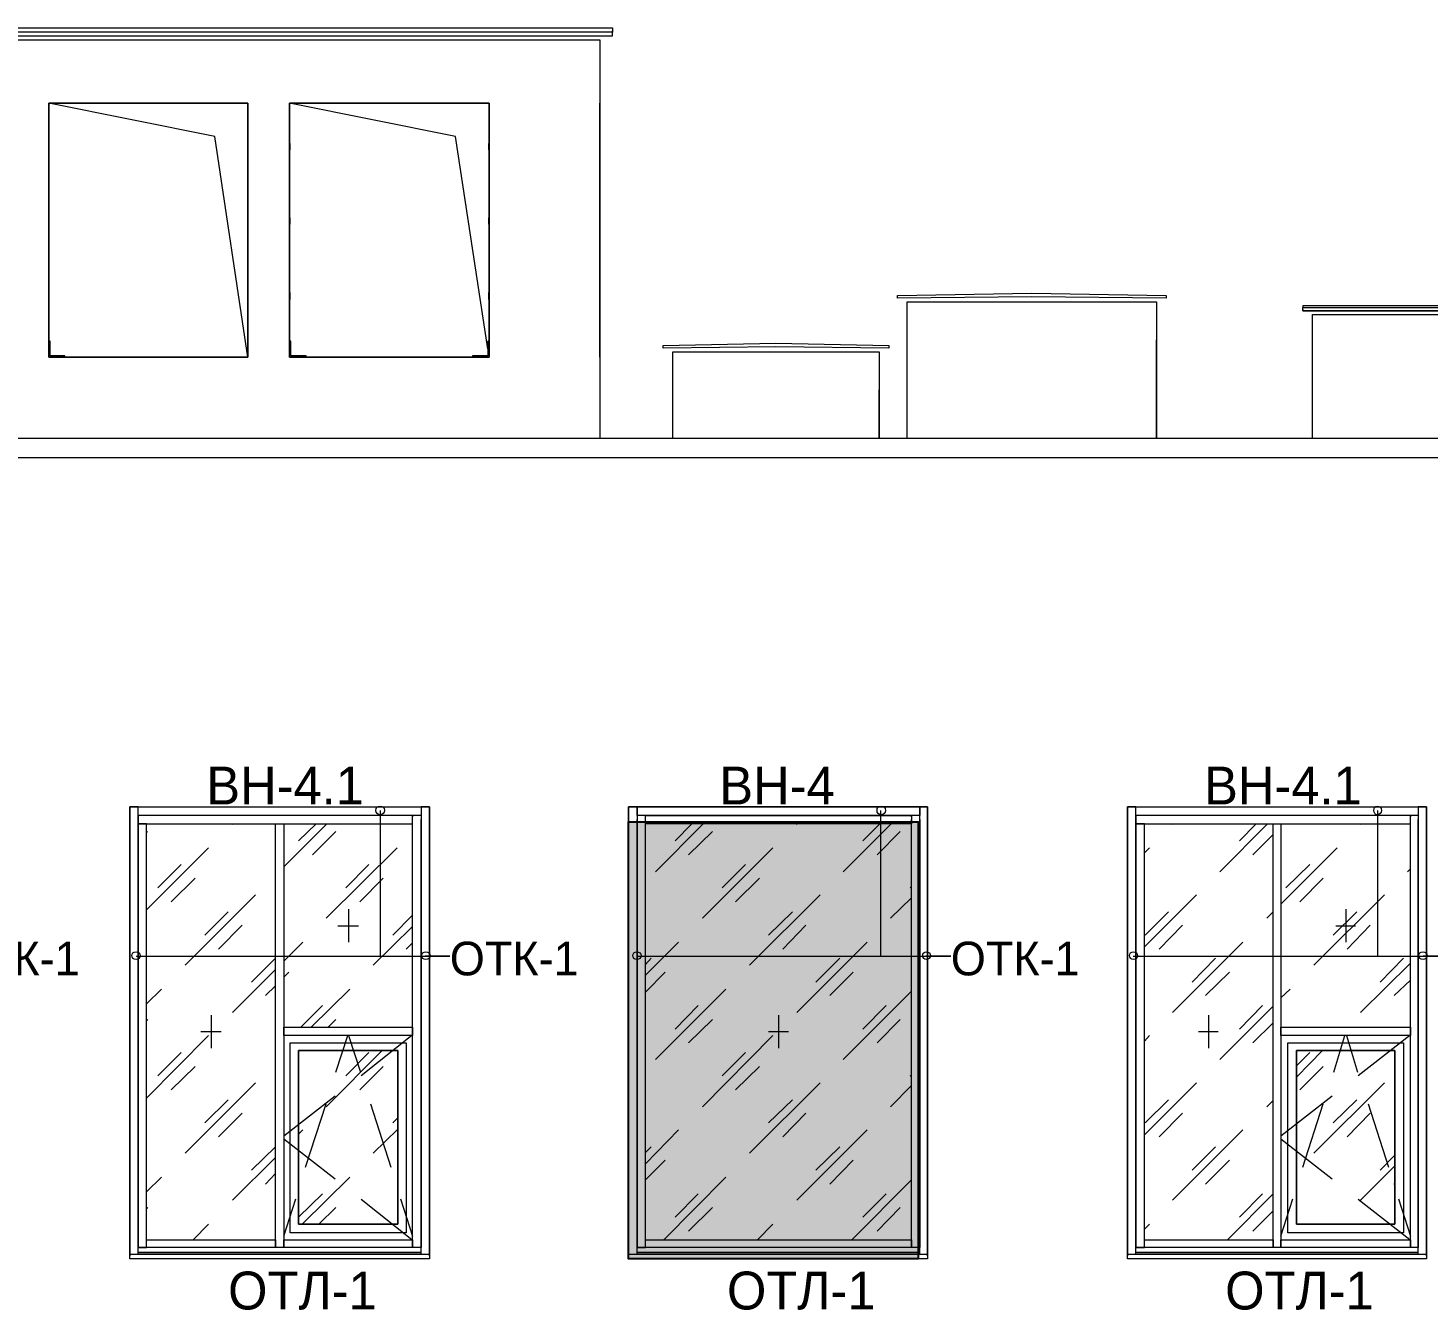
# Model space of a CAD drawing. Header units: millimetres. Extents: x 2294 to 908349, y -83289 to 219220.
# Drawn here: x 340933 to 349630, y -28474 to -20510 of the extents above; entities that cross this region are included whole.
import ezdxf

# ---------------------------------------------------------------- set-up
doc = ezdxf.new("R2010")
doc.units = ezdxf.units.MM
doc.layers.add('PDF _Геометрия', color=7, linetype='Continuous')
doc.layers.add('PDF _Текст', color=7, linetype='Continuous')

msp = doc.modelspace()

# ---------------------------------------------------------------- hatches: boundary and pattern name
at = {"transparency": 33554551}
h = msp.add_hatch(color=3, dxfattribs=at)
h.dxf.hatch_style = 1
h.paths.add_polyline_path([(344664.2, -25442.1), (346463.3, -25442.1), (346463.3, -28155.5), (344664.2, -28155.5)])

# ---------------------------------------------------------------- linework, layer by layer
msp.add_lwpolyline([(344664.2, -25442.1), (346463.3, -25442.1), (346463.3, -28155.5), (344664.2, -28155.5)], close=True)
at = {"layer": 'PDF _Геометрия', "lineweight": 9}
for points in [[(344563.7, -20535.9), (336008.5, -20535.9), (336008.5, -20509.6), (344563.7, -20509.6)], [(341062, -22555.5), (341062, -20977.4), (342299.2, -20977.4), (342299.2, -22555.5)], [(342557.1, -22555.5), (342557.1, -20977.4), (343798.7, -20977.4), (343798.7, -22555.5)], [(344485, -22555.5), (344485, -20977.4)], [(342557.1, -21226.6), (342557.1, -21265.9), (342561.5, -21265.9), (342561.5, -21226.6)], [(343798.7, -21226.6), (343794.3, -21226.6), (343794.3, -21265.9), (343798.7, -21265.9)], [(342557.1, -21690), (342557.1, -21729.3), (342561.5, -21729.3), (342561.5, -21690)], [(343798.7, -21690), (343794.3, -21690), (343794.3, -21729.3), (343798.7, -21729.3)], [(342557.1, -22153.4), (342557.1, -22197.1), (342561.5, -22197.1), (342561.5, -22153.4)], [(343798.7, -22153.4), (343794.3, -22153.4), (343794.3, -22197.1), (343798.7, -22197.1)], [(347169.1, -22157.7), (348004.1, -22170.8), (348004.1, -22188.3), (347169.1, -22179.6), (346334.2, -22188.3), (346334.2, -22170.8)], [(341162.6, -22555.5), (341162.6, -22546.8), (341070.8, -22546.8), (341070.8, -22455), (341062, -22455), (341062, -22555.5)], [(342662, -22555.5), (342662, -22546.8), (342565.9, -22546.8), (342565.9, -22455), (342557.1, -22455), (342557.1, -22555.5)], [(343693.7, -22555.5), (343798.7, -22555.5), (343798.7, -22455), (343789.9, -22455), (343789.9, -22546.8), (343693.7, -22546.8)], [(345577.9, -22468.1), (346281.7, -22481.2), (346281.7, -22498.7), (345577.9, -22490), (344878.4, -22498.7), (344878.4, -22481.2)], [(342495.9, -25401.4), (341617.2, -25401.4), (341617.2, -25453.9), (342495.9, -25453.9), (343322.1, -25453.9), (343322.1, -25401.4), (342495.9, -25401.4), (341643.5, -25401.4), (341617.2, -25401.4), (341617.2, -25349), (341643.5, -25349), (342495.9, -25349), (343348.4, -25349), (343374.6, -25349), (343374.6, -25401.4), (343348.4, -25401.4)], [(344742.9, -25349), (346474.1, -25349), (346474.1, -25401.4), (344742.9, -25401.4), (344716.7, -25401.4), (344716.7, -25349)], [(348694.8, -25401.4), (347816.1, -25401.4), (347816.1, -25453.9), (348694.8, -25453.9), (349521, -25453.9), (349521, -25401.4), (348694.8, -25401.4), (347842.4, -25401.4), (347816.1, -25401.4), (347816.1, -25349), (347842.4, -25349), (348694.8, -25349), (349542.9, -25349), (349569.1, -25349), (349569.1, -25401.4), (349542.9, -25401.4)], [(342522.2, -28085.6), (342469.7, -28085.6), (341669.7, -28085.6), (341669.7, -28037.5), (342469.7, -28037.5), (342469.7, -28085.6), (342469.7, -26743.5), (342469.7, -25453.9), (342522.2, -25453.9), (342522.2, -26743.5)], [(348716.7, -28085.6), (348668.6, -28085.6), (347868.6, -28085.6), (347868.6, -28037.5), (348668.6, -28037.5), (348668.6, -28085.6), (348668.6, -26743.5), (348668.6, -25453.9), (348716.7, -25453.9), (348716.7, -26743.5)], [(343322.1, -26769.7), (342522.2, -26769.7), (342522.2, -26717.3), (343322.1, -26717.3)], [(349521, -26769.7), (348716.7, -26769.7), (348716.7, -26717.3), (349521, -26717.3)], [(342561.5, -26813.5), (343282.8, -26813.5), (343282.8, -27993.8), (342561.5, -27993.8)], [(343282.8, -26813.5), (343282.8, -27993.8), (342561.5, -27993.8), (342561.5, -26813.5)], [(343230.3, -26861.5), (342614, -26861.5), (342614, -27941.3), (343230.3, -27941.3)], [(342614, -27941.3), (342614, -26861.5), (343230.3, -26861.5), (343230.3, -27941.3)], [(348760.4, -26813.5), (349477.3, -26813.5), (349477.3, -27993.8), (348760.4, -27993.8)], [(349477.3, -26813.5), (349477.3, -27993.8), (348760.4, -27993.8), (348760.4, -26813.5)], [(349424.9, -26861.5), (348812.8, -26861.5), (348812.8, -27941.3), (349424.9, -27941.3)], [(348812.8, -27941.3), (348812.8, -26861.5), (349424.9, -26861.5), (349424.9, -27941.3)], [(343322.1, -28085.6), (342522.2, -28085.6), (342522.2, -28037.5), (343322.1, -28037.5)], [(346421.6, -28085.6), (344769.1, -28085.6), (344769.1, -28037.5), (346421.6, -28037.5)], [(349521, -28085.6), (348716.7, -28085.6), (348716.7, -28037.5), (349521, -28037.5)]]:
    msp.add_lwpolyline(points, close=True, dxfattribs=at)
for points in [[(336008.5, -20535.9), (336008.5, -20557.7), (344563.7, -20557.7), (344563.7, -20527.1)], [(336087.2, -21843), (336087.2, -20584), (344375.7, -20584), (344485, -20584), (344485, -23058.3), (344939.6, -23058.3), (344939.6, -22520.6), (346111.2, -22520.6), (346220.5, -22520.6), (346220.5, -23058.3), (346220.5, -22756.6)], [(337355, -20557.7), (344563.7, -20557.7), (344563.7, -20535.9)], [(341162.6, -22555.5), (342299.2, -22555.5), (342299.2, -20977.4), (341062, -20977.4), (341062, -22455)], [(342299.2, -22555.5), (342093.7, -21182.9), (341062, -20977.4)], [(343798.7, -21226.6), (343798.7, -20977.4), (342557.1, -20977.4), (342557.1, -21226.6)], [(343789.9, -22503.1), (343588.8, -21182.9), (342557.1, -20977.4)], [(342557.1, -21265.9), (342557.1, -21690)], [(343798.7, -21690), (343798.7, -21265.9)], [(342557.1, -21729.3), (342557.1, -22153.4)], [(343798.7, -22153.4), (343798.7, -21729.3)], [(342557.1, -22197.1), (342557.1, -22455)], [(343798.7, -22455), (343798.7, -22197.1)], [(346220.5, -23058.3), (346395.4, -23058.3), (346395.4, -22210.2), (347833.6, -22210.2), (347942.9, -22210.2), (347942.9, -23058.3), (347942.9, -22446.2)], [(348852.2, -22258.3), (348852.2, -22267), (348852.2, -22245.2), (350793.2, -22245.2), (350793.2, -22236.4), (350364.8, -22236.4), (350364.8, -22240.8), (350006.3, -22240.8), (350006.3, -22236.4), (348852.2, -22236.4), (348852.2, -22245.2)], [(347942.9, -23058.3), (348913.4, -23058.3), (348913.4, -22288.9), (350622.7, -22288.9), (350732, -22288.9), (350732, -23058.3)], [(348852.2, -22267), (350793.2, -22267), (348852.2, -22267)], [(342662, -22555.5), (343693.7, -22555.5)], [(335811.8, -23097.6), (336432.5, -23058.3), (336463.1, -23058.3), (375969.1, -23058.3), (375969.1, -23180.7), (336463.1, -23180.7), (336463.1, -23058.3)], [(341617.2, -28129.3), (341617.2, -28059.3), (341617.2, -26743.5), (341617.2, -28085.6), (341669.7, -28085.6), (341669.7, -26743.5), (341669.7, -25453.9), (341617.2, -25453.9), (341617.2, -26743.5), (341617.2, -25427.7), (341617.2, -25349), (341564.8, -25349), (341564.8, -25427.7), (341564.8, -26743.5), (341564.8, -28059.3), (341564.8, -28138), (341564.8, -25349), (343427.1, -25349), (343427.1, -28138), (343427.1, -28059.3), (343427.1, -26743.5), (343427.1, -25427.7), (343427.1, -25349), (343374.6, -25349), (343374.6, -25427.7), (343374.6, -26743.5), (343374.6, -25427.7)], [(343121.1, -25370.8), (343121.1, -26275.7), (343553.8, -26275.7), (343400.8, -26275.7)], [(346474.1, -25427.7), (346474.1, -25349), (346522.1, -25349), (346522.1, -25427.7), (346522.1, -28059.3), (346522.1, -28138), (346522.1, -25349), (344664.2, -25349), (344664.2, -28138), (344664.2, -28059.3), (344664.2, -25427.7), (344664.2, -25349), (344716.7, -25349), (344716.7, -25427.7), (344716.7, -28085.6), (344769.1, -28085.6), (344769.1, -25427.7)], [(346229.2, -25370.8), (346229.2, -26275.7), (346666.4, -26275.7), (346513.4, -26275.7)], [(347816.1, -28129.3), (347816.1, -28059.3), (347816.1, -26743.5), (347816.1, -28085.6), (347868.6, -28085.6), (347868.6, -26743.5), (347868.6, -25453.9), (347816.1, -25453.9), (347816.1, -26743.5), (347816.1, -25427.7), (347816.1, -25349), (347763.7, -25349), (347763.7, -25427.7), (347763.7, -26743.5), (347763.7, -28059.3), (347763.7, -28138), (347763.7, -25349), (349621.6, -25349), (349621.6, -28138), (349621.6, -28059.3), (349621.6, -26743.5), (349621.6, -25427.7), (349621.6, -25349), (349569.1, -25349), (349569.1, -25427.7), (349569.1, -26743.5), (349569.1, -25427.7)], [(349315.6, -25370.8), (349315.6, -26275.7), (349748.4, -26275.7), (349599.7, -26275.7)], [(342203, -25458.3), (342207.4, -25453.9)], [(342522.2, -25720.6), (342788.8, -25453.9)], [(342614, -25558.8), (342723.2, -25453.9)], [(343322.1, -25401.4), (343322.1, -25410.2)], [(343374.6, -28129.3), (343374.6, -28059.3), (343374.6, -26743.5), (343374.6, -28085.6), (343322.1, -28085.6), (343322.1, -26743.5), (343322.1, -25427.7)], [(344716.7, -28129.3), (344716.7, -28059.3), (344716.7, -25427.7)], [(346421.6, -25410.2), (346421.6, -25401.4), (346421.6, -25453.9), (344769.1, -25453.9), (344769.1, -25401.4), (346421.6, -25401.4)], [(344769.1, -25410.2), (344769.1, -25401.4)], [(344830.3, -25751.2), (345127.6, -25453.9)], [(344952.7, -25558.8), (345057.7, -25453.9)], [(345709, -25458.3), (345709, -25453.9)], [(345997.6, -25751.2), (346294.8, -25453.9)], [(346120, -25558.8), (346224.9, -25453.9)], [(346474.1, -28129.3), (346474.1, -28059.3), (346474.1, -25427.7), (346474.1, -28085.6), (346421.6, -28085.6), (346421.6, -25427.7)], [(348043.4, -25458.3), (348047.8, -25453.9)], [(348336.3, -25751.2), (348633.6, -25453.9)], [(348458.7, -25558.8), (348563.7, -25453.9)], [(349210.7, -25458.3), (349215, -25453.9)], [(349521, -25401.4), (349521, -25410.2)], [(349569.1, -28129.3), (349569.1, -28059.3), (349569.1, -26743.5), (349569.1, -28085.6), (349521, -28085.6), (349521, -26743.5), (349521, -25427.7)], [(341669.7, -25506.3), (341678.4, -25502)], [(342701.4, -25646.2), (342845.6, -25502)], [(345035.8, -25646.2), (345184.4, -25502)], [(346207.4, -25646.2), (346351.7, -25502)], [(348541.8, -25646.2), (348668.6, -25519.5)], [(341669.7, -25987.2), (342054.4, -25602.5)], [(342784.4, -26039.7), (343226, -25602.5)], [(345123.2, -26039.7), (345560.4, -25602.5)], [(347868.6, -25633.1), (347899.2, -25602.5)], [(348716.7, -25952.3), (349066.4, -25602.5)], [(341739.6, -25851.7), (341883.9, -25707.4)], [(342906.8, -25851.7), (343051.1, -25707.4)], [(345245.6, -25851.7), (345389.9, -25707.4)], [(348747.3, -25851.7), (348895.9, -25707.4)], [(349503.6, -25751.2), (349521, -25733.7)], [(341822.7, -25939.1), (341971.3, -25790.5)], [(342994.3, -25939.1), (343138.5, -25790.5)], [(345328.7, -25939.1), (345477.3, -25790.5)], [(348834.7, -25939.1), (348979, -25790.5)], [(341910.1, -26332.6), (342347.3, -25895.4)], [(345416.1, -26332.6), (345853.3, -25895.4)], [(346290.4, -26039.7), (346421.6, -25912.9)], [(346412.9, -25851.7), (346421.6, -25843)], [(347868.6, -26218.9), (348192.1, -25895.4)], [(348922.1, -26332.6), (349359.3, -25895.4)], [(342032.5, -26144.6), (342176.8, -26000.3)], [(342924.3, -25982.9), (342924.3, -26188.3)], [(345534.2, -26144.6), (345682.8, -26000.3)], [(347873, -26144.6), (348017.2, -26000.3)], [(348629.2, -26039.7), (348668.6, -26000.3)], [(349040.2, -26144.6), (349188.8, -26000.3)], [(349118.9, -25982.9), (349118.9, -26188.3)], [(342115.6, -26232), (342264.2, -26083.4)], [(342858.8, -26087.8), (342985.5, -26087.8)], [(343199.7, -26144.6), (343322.1, -26022.2)], [(345621.6, -26232), (345765.9, -26083.4)], [(347960.4, -26232), (348104.7, -26083.4)], [(349057.7, -26087.8), (349180.1, -26087.8)], [(349127.6, -26232), (349271.9, -26083.4)], [(343077.3, -26332.6), (343322.1, -26092.1)], [(342522.2, -26306.3), (342640.2, -26188.3)], [(343282.8, -26232), (343322.1, -26192.7)], [(344769.1, -26393.8), (344974.6, -26188.3)], [(345709, -26625.5), (346146.2, -26188.3)], [(348043.4, -26625.5), (348480.6, -26188.3)], [(341604.1, -26275.7), (343553.8, -26275.7)], [(342321.1, -26437.5), (342469.7, -26288.9)], [(344712.3, -26275.7), (346666.4, -26275.7)], [(344769.1, -26328.2), (344804.1, -26288.9)], [(345827.1, -26437.5), (345975.7, -26288.9)], [(347798.6, -26275.7), (349748.4, -26275.7)], [(348165.9, -26437.5), (348310.1, -26288.9)], [(349210.7, -26625.5), (349521, -26319.5)], [(349333.1, -26437.5), (349477.3, -26288.9)], [(342203, -26625.5), (342469.7, -26358.8)], [(342522.2, -26406.9), (342552.8, -26376.3)], [(344769.1, -26498.7), (344891.5, -26376.3)], [(345914.5, -26520.6), (346058.8, -26376.3)], [(348248.9, -26520.6), (348397.5, -26376.3)], [(349420.5, -26520.6), (349521, -26424.4)], [(341669.7, -26573), (341761.5, -26481.2)], [(342408.5, -26520.6), (342469.7, -26459.4)], [(342692.6, -26717.3), (342933.1, -26481.2)], [(344830.3, -26918.4), (345267.5, -26481.2)], [(345997.6, -26918.4), (346421.6, -26494.3)], [(348716.7, -26533.7), (348773.5, -26481.2)], [(342627.1, -26717.3), (342762.6, -26581.8)], [(344952.7, -26730.4), (345097, -26581.8)], [(346120, -26730.4), (346264.2, -26581.8)], [(348336.3, -26918.4), (348668.6, -26586.1)], [(348458.7, -26730.4), (348603, -26581.8)], [(341669.7, -26677.9), (341678.4, -26669.2)], [(342071.9, -26643), (342071.9, -26848.4)], [(342797.6, -26717.3), (342845.6, -26669.2)], [(345035.8, -26813.5), (345184.4, -26669.2)], [(345595.4, -26643), (345595.4, -26848.4)], [(346207.4, -26813.5), (346351.7, -26669.2)], [(348266.4, -26643), (348266.4, -26848.4)], [(348541.8, -26813.5), (348668.6, -26691)], [(341669.7, -27158.8), (342054.4, -26769.7)], [(342006.3, -26743.5), (342133.1, -26743.5)], [(342845.6, -26997.1), (342920, -26769.7)], [(342924.3, -26769.7), (342998.7, -26997.1)], [(343317.8, -26769.7), (343003, -27018.9)], [(345123.2, -27211.3), (345560.4, -26769.7)], [(345534.2, -26743.5), (345656.6, -26743.5)], [(347868.6, -26804.7), (347899.2, -26769.7)], [(348205.2, -26743.5), (348327.6, -26743.5)], [(349044.5, -26997.1), (349114.5, -26769.7)], [(349123.2, -26769.7), (349193.2, -26997.1)], [(349516.7, -26769.7), (349197.5, -27018.9)], [(342784.4, -27211.3), (343134.2, -26861.5)], [(348812.8, -27027.7), (348974.6, -26861.5)], [(341739.6, -27018.9), (341883.9, -26874.7)], [(342906.8, -27018.9), (343051.1, -26874.7)], [(345245.6, -27018.9), (345389.9, -26874.7)], [(348812.8, -26957.7), (348895.9, -26874.7)], [(341822.7, -27106.3), (341971.3, -26962.1)], [(342994.3, -27106.3), (343138.5, -26962.1)], [(345328.7, -27106.3), (345477.3, -26962.1)], [(346412.9, -27018.9), (346421.6, -27014.5)], [(348834.7, -27106.3), (348979, -26962.1)], [(341910.1, -27499.8), (342347.3, -27062.6)], [(345416.1, -27499.8), (345853.3, -27062.6)], [(346290.4, -27211.3), (346421.6, -27080.1)], [(347868.6, -27386.1), (348192.1, -27062.6)], [(348922.1, -27499.8), (349359.3, -27062.6)], [(342032.5, -27311.8), (342176.8, -27167.5)], [(342841.3, -27145.7), (342522.2, -27394.9)], [(342657.7, -27587.2), (342784.4, -27193.8)], [(343059.9, -27193.8), (343186.6, -27587.2)], [(345534.2, -27311.8), (345682.8, -27167.5)], [(347873, -27311.8), (348017.2, -27167.5)], [(348629.2, -27211.3), (348668.6, -27171.9)], [(349035.8, -27145.7), (348716.7, -27394.9)], [(348852.2, -27587.2), (348979, -27193.8)], [(349040.2, -27311.8), (349188.8, -27167.5)], [(349258.7, -27193.8), (349385.5, -27587.2)], [(342115.6, -27399.2), (342264.2, -27250.6)], [(343199.7, -27311.8), (343230.3, -27281.2)], [(345621.6, -27399.2), (345765.9, -27250.6)], [(347960.4, -27399.2), (348104.7, -27250.6)], [(349127.6, -27399.2), (349271.9, -27250.6)], [(342614, -27381.8), (342640.2, -27355.5)], [(343077.3, -27499.8), (343230.3, -27351.2)], [(344769.1, -27565.4), (344974.6, -27355.5)], [(345709, -27792.7), (346146.2, -27355.5)], [(348043.4, -27792.7), (348480.6, -27355.5)], [(342321.1, -27604.7), (342469.7, -27460.4)], [(342841.3, -27661.5), (342522.2, -27412.4)], [(344769.1, -27495.4), (344804.1, -27460.4)], [(345827.1, -27604.7), (345975.7, -27460.4)], [(348165.9, -27604.7), (348310.1, -27460.4)], [(349035.8, -27661.5), (348716.7, -27412.4)], [(342203, -27792.7), (342469.7, -27526)], [(344769.1, -27665.9), (344891.5, -27543.5)], [(345914.5, -27692.1), (346058.8, -27543.5)], [(348248.9, -27692.1), (348397.5, -27543.5)], [(349333.1, -27604.7), (349424.9, -27512.9)], [(341669.7, -27740.2), (341761.5, -27648.4)], [(342408.5, -27692.1), (342469.7, -27626.6)], [(342635.8, -27941.3), (342933.1, -27648.4)], [(344882.8, -28037.5), (345267.5, -27648.4)], [(349210.7, -27792.7), (349424.9, -27578.5)], [(346050, -28037.5), (346421.6, -27665.9)], [(349420.5, -27692.1), (349424.9, -27683.4)], [(342522.2, -28015.6), (342596.5, -27783.9)], [(342614, -27897.6), (342762.6, -27753.3)], [(343317.8, -28037.5), (343003, -27788.3)], [(343247.8, -27783.9), (343322.1, -28015.6)], [(344952.7, -27897.6), (345097, -27753.3)], [(346120, -27897.6), (346264.2, -27753.3)], [(348384.4, -28037.5), (348668.6, -27753.3)], [(348458.7, -27897.6), (348603, -27753.3)], [(348716.7, -28015.6), (348791, -27783.9)], [(349516.7, -28037.5), (349197.5, -27788.3)], [(349446.7, -27783.9), (349521, -28015.6)], [(341669.7, -27845.1), (341678.4, -27836.4)], [(342740.7, -27941.3), (342845.6, -27836.4)], [(345035.8, -27985), (345184.4, -27836.4)], [(346207.4, -27985), (346351.7, -27836.4)], [(348541.8, -27985), (348668.6, -27858.3)], [(341958.2, -28037.5), (342054.4, -27941.3)], [(343221.6, -27941.3), (343226, -27941.3)], [(345464.2, -28037.5), (345560.4, -27941.3)], [(347868.6, -27971.9), (347899.2, -27941.3)], [(349062, -27941.3), (349066.4, -27941.3)], [(343374.6, -28085.6), (341617.2, -28085.6)], [(346474.1, -28085.6), (344716.7, -28085.6)], [(349569.1, -28085.6), (347816.1, -28085.6)], [(343427.1, -28124.9), (343427.1, -28129.3), (341564.8, -28129.3), (341564.8, -28124.9)], [(343427.1, -28129.3), (343427.1, -28155.5), (341564.8, -28155.5), (341564.8, -28129.3)], [(341564.8, -28151.2), (341564.8, -28146.8)], [(343374.6, -28116.2), (341617.2, -28116.2), (343374.6, -28116.2)], [(343374.6, -28116.2), (341617.2, -28116.2)], [(343427.1, -28146.8), (343427.1, -28151.2)], [(346522.1, -28124.9), (346522.1, -28129.3), (344664.2, -28129.3), (344664.2, -28124.9)], [(346522.1, -28129.3), (346522.1, -28155.5), (344664.2, -28155.5), (344664.2, -28129.3)], [(344664.2, -28151.2), (344664.2, -28146.8)], [(346474.1, -28116.2), (344716.7, -28116.2), (346474.1, -28116.2)], [(346474.1, -28116.2), (344716.7, -28116.2)], [(346522.1, -28146.8), (346522.1, -28151.2)], [(349621.6, -28124.9), (349621.6, -28129.3), (347763.7, -28129.3), (347763.7, -28124.9)], [(349621.6, -28129.3), (349621.6, -28155.5), (347763.7, -28155.5), (347763.7, -28129.3)], [(347763.7, -28151.2), (347763.7, -28146.8)], [(349569.1, -28116.2), (347816.1, -28116.2), (349569.1, -28116.2)], [(349569.1, -28116.2), (347816.1, -28116.2)], [(349621.6, -28146.8), (349621.6, -28151.2)]]:
    msp.add_lwpolyline(points, dxfattribs=at)
for points in [[(343094.8, -25370.8), (343094.8, -25353.3), (343103.6, -25344.6), (343121.1, -25344.6)], [(343094.8, -25370.8), (343094.8, -25353.3), (343103.6, -25344.6), (343121.1, -25344.6)], [(343121.1, -25397.1), (343103.6, -25397.1), (343094.8, -25383.9), (343094.8, -25370.8)], [(343121.1, -25397.1), (343103.6, -25397.1), (343094.8, -25383.9), (343094.8, -25370.8)], [(343121.1, -25344.6), (343134.2, -25344.6), (343147.3, -25353.3), (343147.3, -25370.8)], [(343121.1, -25344.6), (343134.2, -25344.6), (343147.3, -25353.3), (343147.3, -25370.8)], [(343147.3, -25370.8), (343147.3, -25383.9), (343134.2, -25397.1), (343121.1, -25397.1)], [(343147.3, -25370.8), (343147.3, -25383.9), (343134.2, -25397.1), (343121.1, -25397.1)], [(346207.4, -25370.8), (346207.4, -25353.3), (346216.1, -25344.6), (346233.6, -25344.6)], [(346207.4, -25370.8), (346207.4, -25353.3), (346216.1, -25344.6), (346233.6, -25344.6)], [(346233.6, -25397.1), (346216.1, -25397.1), (346207.4, -25383.9), (346207.4, -25370.8)], [(346233.6, -25397.1), (346216.1, -25397.1), (346207.4, -25383.9), (346207.4, -25370.8)], [(346233.6, -25344.6), (346246.7, -25344.6), (346259.8, -25353.3), (346259.8, -25370.8)], [(346233.6, -25344.6), (346246.7, -25344.6), (346259.8, -25353.3), (346259.8, -25370.8)], [(346259.8, -25370.8), (346259.8, -25383.9), (346246.7, -25397.1), (346233.6, -25397.1)], [(346259.8, -25370.8), (346259.8, -25383.9), (346246.7, -25397.1), (346233.6, -25397.1)], [(349293.7, -25370.8), (349293.7, -25353.3), (349302.5, -25344.6), (349315.6, -25344.6)], [(349293.7, -25370.8), (349293.7, -25353.3), (349302.5, -25344.6), (349315.6, -25344.6)], [(349315.6, -25397.1), (349302.5, -25397.1), (349293.7, -25383.9), (349293.7, -25370.8)], [(349315.6, -25397.1), (349302.5, -25397.1), (349293.7, -25383.9), (349293.7, -25370.8)], [(349315.6, -25344.6), (349328.7, -25344.6), (349341.8, -25353.3), (349341.8, -25370.8)], [(349315.6, -25344.6), (349328.7, -25344.6), (349341.8, -25353.3), (349341.8, -25370.8)], [(349341.8, -25370.8), (349341.8, -25383.9), (349328.7, -25397.1), (349315.6, -25397.1)], [(349341.8, -25370.8), (349341.8, -25383.9), (349328.7, -25397.1), (349315.6, -25397.1)], [(341577.9, -26271.4), (341577.9, -26258.3), (341586.6, -26249.5), (341604.1, -26249.5)], [(341577.9, -26271.4), (341577.9, -26258.3), (341586.6, -26249.5), (341604.1, -26249.5)], [(341604.1, -26249.5), (341617.2, -26249.5), (341630.4, -26258.3), (341630.4, -26271.4)], [(341604.1, -26249.5), (341617.2, -26249.5), (341630.4, -26258.3), (341630.4, -26271.4)], [(343379, -26271.4), (343379, -26258.3), (343387.7, -26249.5), (343405.2, -26249.5)], [(343379, -26271.4), (343379, -26258.3), (343387.7, -26249.5), (343405.2, -26249.5)], [(343405.2, -26249.5), (343418.3, -26249.5), (343431.4, -26258.3), (343431.4, -26271.4)], [(343405.2, -26249.5), (343418.3, -26249.5), (343431.4, -26258.3), (343431.4, -26271.4)], [(344690.5, -26271.4), (344690.5, -26258.3), (344699.2, -26249.5), (344716.7, -26249.5)], [(344690.5, -26271.4), (344690.5, -26258.3), (344699.2, -26249.5), (344716.7, -26249.5)], [(344716.7, -26249.5), (344729.8, -26249.5), (344742.9, -26258.3), (344742.9, -26271.4)], [(344716.7, -26249.5), (344729.8, -26249.5), (344742.9, -26258.3), (344742.9, -26271.4)], [(346491.5, -26271.4), (346491.5, -26258.3), (346500.3, -26249.5), (346513.4, -26249.5)], [(346491.5, -26271.4), (346491.5, -26258.3), (346500.3, -26249.5), (346513.4, -26249.5)], [(346513.4, -26249.5), (346526.5, -26249.5), (346539.6, -26258.3), (346539.6, -26271.4)], [(346513.4, -26249.5), (346526.5, -26249.5), (346539.6, -26258.3), (346539.6, -26271.4)], [(347776.8, -26271.4), (347776.8, -26258.3), (347785.5, -26249.5), (347798.6, -26249.5)], [(347776.8, -26271.4), (347776.8, -26258.3), (347785.5, -26249.5), (347798.6, -26249.5)], [(347798.6, -26249.5), (347811.8, -26249.5), (347824.9, -26258.3), (347824.9, -26271.4)], [(347798.6, -26249.5), (347811.8, -26249.5), (347824.9, -26258.3), (347824.9, -26271.4)], [(349573.5, -26271.4), (349573.5, -26258.3), (349582.2, -26249.5), (349599.7, -26249.5)], [(349573.5, -26271.4), (349573.5, -26258.3), (349582.2, -26249.5), (349599.7, -26249.5)], [(349599.7, -26249.5), (349612.8, -26249.5), (349626, -26258.3), (349626, -26271.4)], [(349599.7, -26249.5), (349612.8, -26249.5), (349626, -26258.3), (349626, -26271.4)], [(341604.1, -26297.6), (341586.6, -26297.6), (341577.9, -26284.5), (341577.9, -26271.4)], [(341604.1, -26297.6), (341586.6, -26297.6), (341577.9, -26284.5), (341577.9, -26271.4)], [(341630.4, -26271.4), (341630.4, -26284.5), (341617.2, -26297.6), (341604.1, -26297.6)], [(341630.4, -26271.4), (341630.4, -26284.5), (341617.2, -26297.6), (341604.1, -26297.6)], [(343405.2, -26297.6), (343387.7, -26297.6), (343379, -26284.5), (343379, -26271.4)], [(343405.2, -26297.6), (343387.7, -26297.6), (343379, -26284.5), (343379, -26271.4)], [(343431.4, -26271.4), (343431.4, -26284.5), (343418.3, -26297.6), (343405.2, -26297.6)], [(343431.4, -26271.4), (343431.4, -26284.5), (343418.3, -26297.6), (343405.2, -26297.6)], [(344716.7, -26297.6), (344699.2, -26297.6), (344690.5, -26284.5), (344690.5, -26271.4)], [(344716.7, -26297.6), (344699.2, -26297.6), (344690.5, -26284.5), (344690.5, -26271.4)], [(344742.9, -26271.4), (344742.9, -26284.5), (344729.8, -26297.6), (344716.7, -26297.6)], [(344742.9, -26271.4), (344742.9, -26284.5), (344729.8, -26297.6), (344716.7, -26297.6)], [(346513.4, -26297.6), (346500.3, -26297.6), (346491.5, -26284.5), (346491.5, -26271.4)], [(346513.4, -26297.6), (346500.3, -26297.6), (346491.5, -26284.5), (346491.5, -26271.4)], [(346539.6, -26271.4), (346539.6, -26284.5), (346526.5, -26297.6), (346513.4, -26297.6)], [(346539.6, -26271.4), (346539.6, -26284.5), (346526.5, -26297.6), (346513.4, -26297.6)], [(347798.6, -26297.6), (347785.5, -26297.6), (347776.8, -26284.5), (347776.8, -26271.4)], [(347798.6, -26297.6), (347785.5, -26297.6), (347776.8, -26284.5), (347776.8, -26271.4)], [(347824.9, -26271.4), (347824.9, -26284.5), (347811.8, -26297.6), (347798.6, -26297.6)], [(347824.9, -26271.4), (347824.9, -26284.5), (347811.8, -26297.6), (347798.6, -26297.6)], [(349599.7, -26297.6), (349582.2, -26297.6), (349573.5, -26284.5), (349573.5, -26271.4)], [(349599.7, -26297.6), (349582.2, -26297.6), (349573.5, -26284.5), (349573.5, -26271.4)], [(349626, -26271.4), (349626, -26284.5), (349612.8, -26297.6), (349599.7, -26297.6)], [(349626, -26271.4), (349626, -26284.5), (349612.8, -26297.6), (349599.7, -26297.6)]]:
    msp.add_open_spline(points, degree=3, dxfattribs=at)

# ---------------------------------------------------------------- texts
at = {"layer": 'PDF _Текст', "attachment_point": 4, "style": ''}
for s, insert, char_height in [('ВН-4.1', (342040.7, -25216), 235.29), ('ВН-4', (345227.7, -25216), 235.29), ('ВН-4.1', (348239.6, -25216), 235.29), ('ОТК-1', (340454, -26292), 209.3), ('ОТК-1', (343553.4, -26292), 209.3), ('ОТК-1', (346665.9, -26292), 209.3), ('ОТЛ-1', (342176.2, -28354.8), 235.29), ('ОТЛ-1', (345275.3, -28354.8), 235.29), ('ОТЛ-1', (348370.1, -28354.8), 235.29)]:
    msp.add_mtext(s, dxfattribs=dict(at, insert=insert, char_height=char_height))

doc.saveas('drawing.dxf')
